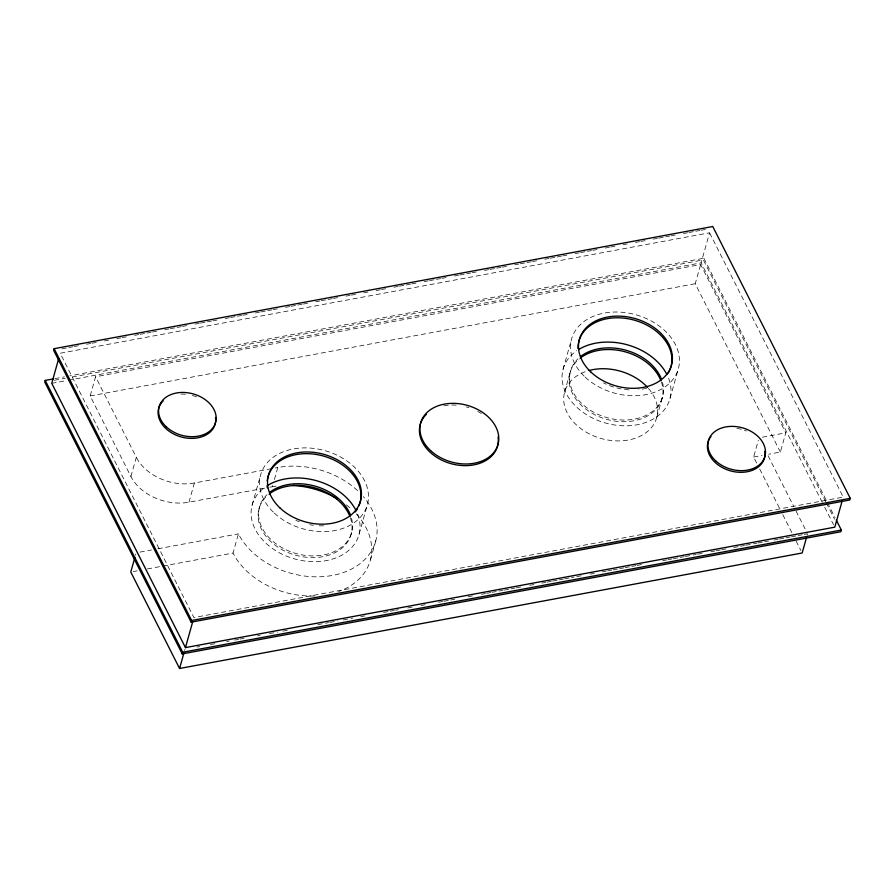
<?xml version="1.0" encoding="UTF-8"?>
<svg xmlns="http://www.w3.org/2000/svg" width="895" height="895" viewBox="0 0 895 895"><rect width="100%" height="100%" fill="white"/><g stroke="black" fill="none" stroke-linecap="round" stroke-linejoin="round"><path stroke-width="0.67" stroke-dasharray="4.47 3.36" d="M264.573 488.178L188.979 502.207A45.298 33.182 15.7 0 1 130.905 476.498L90.171 395.97L95.575 376.761L700.64 264.528L785.776 432.856L780.384 452.064L768.682 454.235M130.905 476.498L136.308 457.289L95.575 376.761M135.503 555.213L135.839 554.016M188.979 502.207L194.383 482.998L271.274 468.734M184.638 650.486L184.974 649.289M162.733 566.099L233.024 553.054L238.428 533.856A73.289 53.689 15.7 0 0 340.178 573.572A73.289 53.689 15.7 0 0 363.336 496.624M252.066 505.306L260.512 475.245M258.968 508.986L259.438 507.308M269.787 487.216L272.393 486.735L272.74 485.526M274.418 479.53L277.797 467.526A73.289 53.689 15.7 0 1 358.951 491.937M351.209 533.991L351.679 532.324M359.063 534.315L367.509 504.254M370.429 559.867L375.822 540.658M563.022 369.445L571.48 339.384M564.532 392.323L570.406 371.447M656.773 417.327L662.647 396.451M780.384 452.064L695.236 283.726L700.64 264.528M822.181 502.229L701.109 262.85L709.556 232.79L60.2 353.245L193.891 617.55L843.247 497.105L709.556 232.79M825.727 501.804L703.38 259.908L703.85 258.241L69.922 375.833M670.019 398.454L678.466 368.393M756.655 463.028L753.624 457.032L758.345 440.228M807.234 534.997L807.57 533.8L803.542 534.539M61.9 348.826L67.394 347.808M68.758 347.551L72.875 346.79M74.251 346.533L78.368 345.772M86.602 344.239L90.719 343.479M92.084 343.221L96.201 342.461M104.435 340.928L108.552 340.167M116.786 338.646L120.903 337.874M122.279 337.628L126.396 336.856M134.63 335.334L138.747 334.573M140.112 334.316L145.605 333.298M146.97 333.041L151.087 332.28M152.463 332.023L156.58 331.262M164.814 329.729L168.931 328.968M170.296 328.711L175.789 327.693M177.165 327.447L181.282 326.675M182.647 326.429L186.764 325.657M194.998 324.135L199.115 323.375M200.491 323.117L205.973 322.099M207.349 321.842L211.466 321.081M212.842 320.824L216.959 320.063M225.182 318.531L229.299 317.77M230.675 317.512L236.168 316.494M237.533 316.248L241.65 315.476M243.026 315.23L247.143 314.458M255.377 312.937L259.494 312.176M260.859 311.919L266.352 310.901M267.728 310.643L271.834 309.883M273.21 309.625L277.327 308.864M285.561 307.332L289.678 306.571M291.054 306.314L296.536 305.296M297.912 305.05L302.029 304.278M303.394 304.031L307.511 303.26M315.745 301.738L319.862 300.977M321.238 300.72L326.72 299.702M328.096 299.445L332.213 298.684M333.589 298.427L337.706 297.666M345.94 296.133L350.046 295.372M351.422 295.115L355.539 294.354M363.773 292.833L367.89 292.061M376.124 290.539L380.241 289.779M381.606 289.521L385.723 288.761M393.957 287.228L398.074 286.467M399.45 286.21L404.932 285.192M406.308 284.934L410.425 284.174M411.801 283.916L415.918 283.156M424.152 281.634L428.257 280.862M429.634 280.616L435.127 279.598M436.491 279.341L440.608 278.58M441.985 278.323L446.102 277.562M454.336 276.029L458.453 275.268M459.817 275.011L465.31 273.993M466.687 273.736L470.804 272.975M472.168 272.718L476.285 271.957M484.519 270.435L488.636 269.663M490.012 269.417L495.494 268.399M496.87 268.142L500.987 267.37M502.363 267.124L506.469 266.352M514.703 264.83L518.82 264.07M520.196 263.812L525.689 262.794M527.054 262.537L531.171 261.776M532.547 261.519L536.664 260.758M544.898 259.226L549.015 258.465M550.38 258.207L555.873 257.189M557.238 256.943L561.355 256.171M562.731 255.925L566.848 255.153M575.082 253.632L579.199 252.871M580.575 252.614L586.057 251.596M587.433 251.338L591.55 250.578M592.915 250.32L597.032 249.56M605.266 248.027L609.383 247.266M610.759 247.009L614.876 246.248M623.11 244.727L627.227 243.955M635.45 242.433L639.567 241.672M640.943 241.415L645.06 240.654M653.294 239.122L657.411 238.361M658.787 238.104L664.269 237.085M665.645 236.828L669.762 236.067M671.127 235.81L675.244 235.049M683.478 233.528L687.595 232.756M688.971 232.51L694.453 231.492M695.829 231.234L699.946 230.474M701.322 230.216L705.439 229.456M54.83 378.63L64.429 376.851M54.36 380.297L65.335 378.261M72.193 376.996L703.38 259.908M51.753 383.306L66.856 380.509M68.233 380.252L701.109 262.85M90.171 395.97L695.236 283.726M275.19 468.007L277.797 467.526M140.012 552.103L151.512 549.977M157.912 548.792L238.428 533.856M762.372 437.196L785.776 432.856M133.333 571.547L137.17 570.842M147.395 568.94L161.458 566.334M753.624 457.032L761.992 455.477M197.045 647.04L199.73 646.548M210.47 644.557L217.172 643.315M226.569 641.57L229.254 641.066M234.624 640.07L238.641 639.332M239.983 639.075L244.011 638.336M257.436 635.842L260.109 635.349M269.507 633.604L277.562 632.116M282.921 631.12L289.633 629.867M317.814 624.643L328.543 622.651M329.886 622.405L337.941 620.906M343.311 619.911L352.697 618.176M360.752 616.677L364.78 615.928M383.563 612.448L388.922 611.453M390.265 611.207L394.292 610.457M395.635 610.211L398.32 609.708M407.717 607.962L413.076 606.967M421.131 605.479L425.159 604.729M438.572 602.245L442.6 601.496M443.942 601.25L449.312 600.254M450.655 600.008L454.671 599.258M468.096 596.764L473.455 595.768M481.51 594.28L485.537 593.53M486.88 593.284L490.907 592.535M492.25 592.289L496.266 591.539M498.951 591.047L502.979 590.297M504.321 590.051L509.691 589.055M511.034 588.798L515.061 588.06M516.393 587.802L521.763 586.807M529.818 585.319L533.845 584.569M541.889 583.081L545.916 582.332M547.259 582.086L551.286 581.336M552.629 581.09L557.999 580.094M559.33 579.837L563.358 579.099M564.7 578.841L570.07 577.846M571.413 577.599L574.098 577.107M576.783 576.604L582.142 575.608M590.197 574.12L594.224 573.371M602.268 571.883L606.295 571.133M607.638 570.887L611.665 570.137M613.008 569.891L618.378 568.896M619.72 568.638L623.737 567.9M625.079 567.643L630.449 566.647M631.792 566.401L635.819 565.651M637.162 565.405L642.532 564.409M662.658 560.673L666.674 559.934M668.017 559.677L672.044 558.939M673.387 558.681L678.757 557.686M680.099 557.44L684.127 556.69M685.469 556.444L696.198 554.452M697.541 554.206L702.911 553.211M710.954 551.712L714.982 550.973M716.324 550.716L720.352 549.977M721.694 549.72L727.064 548.736M733.766 547.483L739.136 546.487M740.478 546.241L744.506 545.491M745.848 545.245L756.577 543.254M757.92 543.008L763.29 542.012M764.632 541.766L768.66 541.016M774.018 540.021L778.046 539.271M779.388 539.025L784.758 538.029M786.101 537.783L790.128 537.034M791.471 536.787L796.83 535.792M798.172 535.534L802.2 534.796M703.85 258.241L826.823 501.379M827.461 502.621L835.024 517.59M826.353 503.046L834.554 519.257M824.709 507.219L833.536 524.671M768.123 455.812L793.608 506.201M796.035 511L805.746 530.198M759.698 469.025L779.713 508.617M782.756 514.614L791.851 532.603M796.102 541.005L800.958 550.604M443.92 405.782A40.141 29.401 15.7 0 1 458.408 405.368M466.329 406.901A40.141 29.401 15.7 0 1 468.969 407.684M477.785 411.454A40.141 29.401 15.7 0 1 481.241 413.501M736.842 428.425A29.311 21.469 15.7 0 1 746.419 431.032M181.014 394.124A29.311 21.469 15.7 0 1 185.623 394.259M192.358 395.478A29.311 21.469 15.7 0 1 198.03 397.481M323.598 525.812A47.782 35.006 15.7 0 1 319.157 525.801M313.384 525.287A47.782 35.006 15.7 0 1 309.849 524.705M299.277 521.729A47.782 35.006 15.7 0 1 295.853 520.331M646.604 388.206A47.782 35.006 15.7 0 1 638.795 389.649M628.972 389.873A47.782 35.006 15.7 0 1 603.521 382.892M668.599 378.305A55.434 40.611 15.7 0 1 641.245 423.85A55.434 40.611 15.7 0 1 572.934 403.287A55.434 40.611 15.7 0 1 576.85 350.672M357.631 514.166A55.434 40.611 15.7 0 1 294.567 558.905A55.434 40.611 15.7 0 1 264.07 487.853M661.349 381.863A47.782 35.006 15.7 0 1 606.642 419.341A47.782 35.006 15.7 0 1 579.266 358.873M662.501 382.422A47.782 35.006 15.7 0 1 607.246 417.708A47.782 35.006 15.7 0 1 577.846 358.917M350.381 517.724A47.782 35.006 15.7 0 1 295.674 555.202A47.782 35.006 15.7 0 1 268.31 494.745M351.534 518.294A47.782 35.006 15.7 0 1 296.29 553.569A47.782 35.006 15.7 0 1 266.878 494.778M194.383 482.998A45.298 33.182 15.7 0 1 136.308 457.289M356.277 513.954A73.289 53.689 15.7 0 1 338.657 591.505M314.402 596.003A73.289 53.689 15.7 0 1 233.024 553.054M272.393 486.735A73.289 53.689 15.7 0 1 276.04 486.142M346.376 504.925A73.289 53.689 15.7 0 1 351.634 509.333M648.45 388.408A47.782 35.006 15.7 0 1 636.916 437.633A47.782 35.006 15.7 0 1 570.652 418.491A47.782 35.006 15.7 0 1 587.746 370.877M585.252 377.198A55.434 40.611 15.7 0 0 677.123 372.354A55.434 40.611 15.7 0 0 612.538 312.109A55.434 40.611 15.7 0 0 585.252 377.198M274.284 513.07A55.434 40.611 15.7 0 0 366.167 508.215A55.434 40.611 15.7 0 0 301.57 447.981A55.434 40.611 15.7 0 0 274.284 513.07"/><path stroke-width="1.34" d="M53.454 378.887L45.22 380.409L44.75 382.087L182.233 653.898L840.864 531.731L841.334 530.053L836.288 520.084M54.136 348.681L53.666 350.348L191.15 622.159L849.78 499.992L850.25 498.325L712.767 226.513L54.136 348.681L191.619 620.492L191.15 622.159M58.734 358.47L51.753 383.306L185.444 647.611L834.8 527.166L842.139 501.021M134.832 557.619L130.782 572.028L179.571 668.487L802.166 552.998L806.552 537.403M182.233 653.898L182.703 652.231L45.22 380.409M179.571 668.487L183.956 652.891M185.444 647.611L192.794 621.477M191.619 620.492L850.25 498.325M182.703 652.231L841.334 530.053M498.079 436.961A40.141 29.401 15.7 0 1 449.234 463.14A40.141 29.401 15.7 0 1 426.378 414.307M764.845 451.371A29.311 21.469 15.7 0 1 730.622 470.915A29.311 21.469 15.7 0 1 710.932 436.547M215.538 417.428A29.311 21.469 15.7 0 1 179.861 436.547A29.311 21.469 15.7 0 1 163.181 400.882M357.329 508.931A47.782 35.006 15.7 0 1 355.225 511.985M267.325 487.82A47.782 35.006 15.7 0 1 267.09 485.47M267.225 480.76A47.782 35.006 15.7 0 1 322.927 455.902A47.782 35.006 15.7 0 1 358.973 505.664M578.002 348.435A47.782 35.006 15.7 0 1 633.962 320.052A47.782 35.006 15.7 0 1 668.296 373.058M578.774 349.442A55.434 40.611 15.7 0 1 666.943 374.591M267.806 485.314A55.434 40.611 15.7 0 1 355.986 510.463M580.284 358.067A47.782 35.006 15.7 0 1 625.527 351.925A47.782 35.006 15.7 0 1 660.946 380.755M580.754 356.4A47.782 35.006 15.7 0 1 625.997 350.247A47.782 35.006 15.7 0 1 661.416 379.077M269.317 493.939A47.782 35.006 15.7 0 1 314.57 487.786A47.782 35.006 15.7 0 1 349.979 516.616M269.787 492.261A47.782 35.006 15.7 0 1 315.04 486.119A47.782 35.006 15.7 0 1 350.448 514.949M292.967 485.47A73.289 53.689 15.7 0 1 337.449 498.895M589.022 370.508A47.782 35.006 15.7 0 1 647.544 387.39M430.573 450.554A40.141 29.401 15.7 0 0 497.105 447.041A40.141 29.401 15.7 0 0 450.33 403.421A40.141 29.401 15.7 0 0 430.573 450.554M715.676 460.835A29.311 21.469 15.7 0 0 764.263 458.274A29.311 21.469 15.7 0 0 730.107 426.423A29.311 21.469 15.7 0 0 715.676 460.835M166.369 426.893A29.311 21.469 15.7 0 0 214.945 424.331A29.311 21.469 15.7 0 0 180.79 392.48A29.311 21.469 15.7 0 0 166.369 426.893M280.236 508.181A47.782 35.006 15.7 0 0 359.443 503.997A47.782 35.006 15.7 0 0 303.763 452.064A47.782 35.006 15.7 0 0 280.236 508.181M591.203 372.32A47.782 35.006 15.7 0 0 670.4 368.136A47.782 35.006 15.7 0 0 614.72 316.203A47.782 35.006 15.7 0 0 591.203 372.32"/></g></svg>
